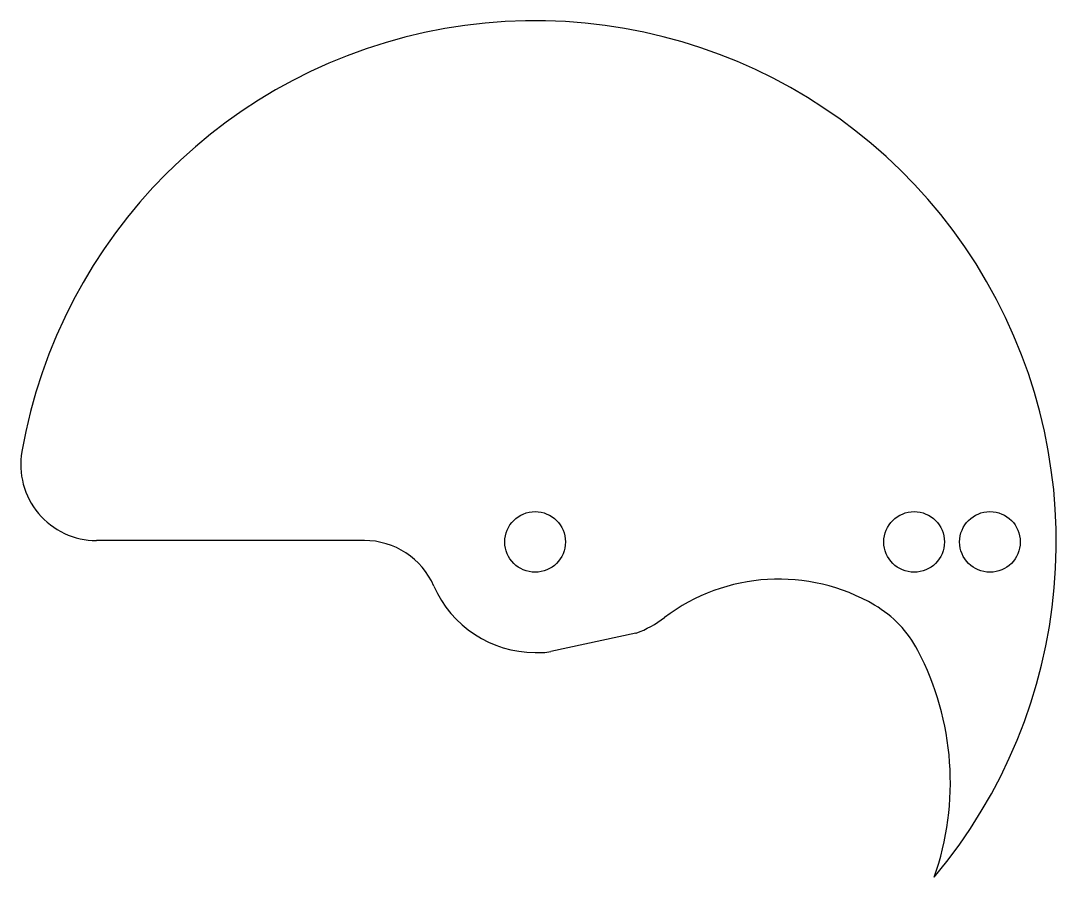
# Model space of a CAD drawing. Extents: x -77.9 to -23.3, y 15 to 60.2.
import ezdxf

# ---------------------------------------------------------------- set-up
doc = ezdxf.new("R2010")
doc.units = 0
doc.header["$MEASUREMENT"] = 0
doc.layers.add('VISIBLE', color=7, linetype='CONTINUOUS')

msp = doc.modelspace()

# ---------------------------------------------------------------- linework, layer by layer
at = {"layer": 'VISIBLE'}
for p, q in [((-59.76, 32.776), (-73.894, 32.776)), ((-45.431, 27.883), (-49.923, 26.918)), ((-50.75, 26.873), (-50.343, 26.873))]:
    msp.add_line(p, q, dxfattribs=at)
for centre in [(-50.75, 32.7), (-30.75, 32.7), (-26.75, 32.7)]:
    msp.add_circle(centre, 1.6, dxfattribs=at)
for centre, radius, start, end in [((-50.75, 32.7), 27.5, 319.9564, 170.0116), ((-73.894, 36.776), 4, 170.0116, 270), ((-59.76, 28.776), 4, 23.5348, 90), ((-37.892, 20.739), 10, 59.6335, 127.1474), ((-50.75, 32.7), 5.827, 203.5348, 270), ((-35.87, 24.19), 6, 27.6885, 59.6335), ((-47.554, 33.492), 6, 290.9152, 307.1474), ((-45.642, 28.861), 1, 282.1271, 283.275), ((-50.343, 28.873), 2, 270, 282.1271), ((-43.839, 20.008), 15, 340.5267, 27.6885)]:
    msp.add_arc(centre, radius, start, end, dxfattribs=at)

doc.saveas('drawing.dxf')
